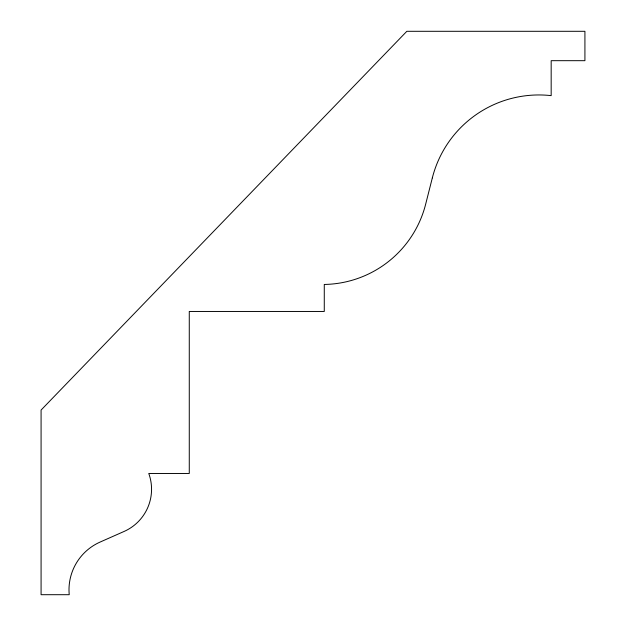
<?xml version="1.0" encoding="UTF-8"?>
<svg xmlns="http://www.w3.org/2000/svg" width="626" height="626" viewBox="0 0 626 626"><rect width="100%" height="100%" fill="white"/><g stroke="black" fill="none" stroke-linecap="round" stroke-linejoin="round"><path stroke-width="0.94" d="M432.331 177.894L425.657 204.209A106.412 106.412 0 0 1 324.276 284.454L324.276 311.458L189.271 311.458L189.271 473.467L148.769 473.467A46.136 46.136 0 0 1 124.073 531.458L100.105 542.061A52.216 52.216 0 0 0 69.228 594.7L41.081 594.7L41.081 410.061L406.845 31.3L584.919 31.3L584.919 60.683L551.17 60.683L551.17 95.637A109.973 109.973 0 0 0 432.331 177.894"/></g></svg>
